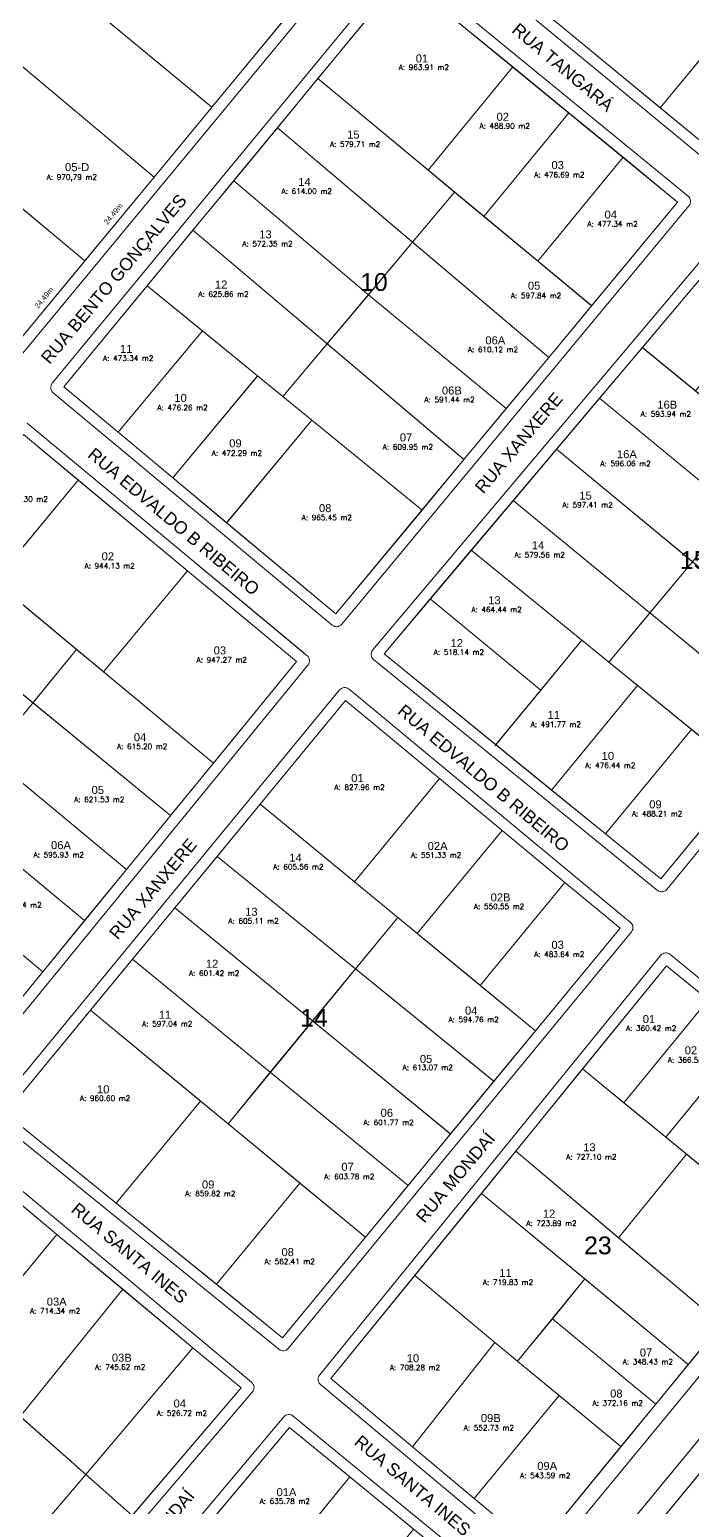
# Model space of a CAD drawing. Header units: metres. Extents: x 3808 to 8215, y 2374 to 6187.
# Drawn here: x 7431.4 to 7580.6, y 4816 to 5148.4 of the extents above; entities that cross this region are included whole.
import ezdxf
from ezdxf.enums import TextEntityAlignment as Align

# ---------------------------------------------------------------- set-up
doc = ezdxf.new("R2010")
doc.units = ezdxf.units.M
for name, color, linetype in [('ESPECARQ', 7, 'Continuous'), ('Lotes_Existentes', 7, 'Continuous'), ('nlote', 7, 'Continuous'), ('NOME RUA', 7, 'Continuous'), ('n°quadra', 7, 'Continuous'), ('UNIDADE', 7, 'Continuous')]:
    doc.layers.add(name, color=color, linetype=linetype)
doc.layers.add('Lotes_Boundary', color=7, linetype='Continuous', lineweight=30)
doc.layers.add('MEIO_FIO', color=252, linetype='Continuous', lineweight=0)
doc.layers.get('UNIDADE').off()
doc.styles.add('Arial', font='arial.ttf')
doc.styles.add('REGUA100', font='arial.ttf')
doc.styles.add('REGUA60', font='romans.shx', dxfattribs={"width": 1.4})
doc.dimstyles.new('Arqui_3D', dxfattribs={"dimtxt": 1.2, "dimasz": 2.5, "dimexe": 2, "dimexo": 3, "dimgap": 0.98, "dimtad": 1, "dimtoh": 1, "dimrnd": 0.005, "dimtxsty": 'Arial', "dimblk": 'NONE', "dimcen": 0, "dimdle": 4, "dimse1": 1, "dimse2": 1, "dimsd1": 1, "dimsd2": 1, "dimclrt": 256, "dimaunit": 1, "dimadec": 0, "dimazin": 0, "dimtfac": 1, "dimtmove": 2, "dimatfit": 2, "dimldrblk": 'NONE', "dimfxl": 1, "dimtolj": 1, "dimtzin": 0, "dimarcsym": 0})

# ---------------------------------------------------------------- blocks, each defined once
blk = doc.blocks.new('INDUNI1')
at = {"color": 0, "lineweight": 0, "style": 'REGUA100', "width": 1.4, "flags": 8}
for tag, p in [('NOME1', (0, 0)), ('NOME2', (0, -4.29))]:
    blk.add_attdef(tag, text='', height=2.5, dxfattribs=at).set_placement(p, align=Align.CENTER)
at = {"layer": 'ESPECARQ', "color": 3, "lineweight": 0, "style": 'REGUA60', "width": 1.4}
blk.add_attdef('AREA', text='', height=25, dxfattribs=at).set_placement((0, -7.81), align=Align.CENTER)
at = {"layer": 'ESPECARQ', "lineweight": 0, "style": 'REGUA60', "width": 1.4, "flags": 8}
for tag, p in [('REVPAR', (0, -12.81)), ('PISO', (0, -10.31)), ('PEDIR', (0, -15.31))]:
    blk.add_attdef(tag, text='', height=1.5, dxfattribs=at).set_placement(p, align=Align.CENTER)
blk = doc.blocks.new('*D9936')
at = {"layer": 'Defpoints', "color": 0, "ltscale": 100, "transparency": 16777216}
for p in [(7443.81, 5096.4), (7443.81, 5096.4), (7428.21, 5077.53)]:
    blk.add_point(p, dxfattribs=at)
at = {"layer": 'Lotes_Existentes', "lineweight": 5, "ltscale": 100, "transparency": 16777216, "insert": (7434.7, 5088.05), "char_height": 1.2, "attachment_point": 5, "rotation": 50.4251, "style": 'Arial'}
blk.add_mtext('\\A1;24,49m', dxfattribs=at)
blk = doc.blocks.new('_None')
blk = doc.blocks.new('*D9937')
at = {"layer": 'Defpoints', "color": 0, "ltscale": 100, "transparency": 16777216}
for p in [(7459.41, 5115.28), (7459.41, 5115.28), (7443.81, 5096.4)]:
    blk.add_point(p, dxfattribs=at)
at = {"layer": 'Lotes_Existentes', "lineweight": 5, "ltscale": 100, "transparency": 16777216, "insert": (7450.3, 5106.92), "char_height": 1.2, "attachment_point": 5, "rotation": 50.4251, "style": 'Arial'}
blk.add_mtext('\\A1;24,49m', dxfattribs=at)

msp = doc.modelspace()

# ---------------------------------------------------------------- linework, layer by layer
at = {"layer": 'Lotes_Boundary', "lineweight": 5, "flags": 128}
for points in [[(7457.733, 5175.535), (7426.827, 5201.152), (7410.916, 5181.829), (7472.371, 5130.956), (7488.286, 5150.211)], [(7574.398, 5168.978), (7567.955, 5174.263), (7548.808, 5151.029), (7573.324, 5130.825), (7592.518, 5154.115)], [(7540.124, 5140.022), (7515.231, 5160.404), (7496.262, 5137.406), (7521.112, 5116.802)], [(7605.456, 5143.503), (7592.518, 5154.115), (7573.324, 5130.825), (7586.26, 5120.164)], [(7552.708, 5129.719), (7540.124, 5140.022), (7521.112, 5116.802), (7533.632, 5106.421)], [(7496.262, 5137.406), (7487.145, 5126.354), (7517.574, 5100.617), (7527.043, 5111.884), (7521.112, 5116.802)], [(7564.937, 5119.705), (7552.708, 5129.719), (7533.632, 5106.421), (7545.8, 5096.332)], [(7487.145, 5126.354), (7477.324, 5114.446), (7507.643, 5088.802), (7517.574, 5100.617)], [(7577.223, 5109.646), (7564.937, 5119.705), (7545.8, 5096.332), (7557.866, 5086.328)], [(7477.324, 5114.446), (7468.136, 5103.308), (7498.353, 5077.75), (7507.643, 5088.802)], [(7545.8, 5096.332), (7533.632, 5106.421), (7527.043, 5111.884), (7517.574, 5100.617), (7548.215, 5074.701), (7557.866, 5086.328)], [(7468.136, 5103.308), (7457.824, 5090.806), (7470.28, 5080.656), (7482.69, 5070.544), (7488.391, 5065.898), (7498.353, 5077.75)], [(7517.574, 5100.617), (7507.643, 5088.802), (7538.674, 5063.208), (7548.215, 5074.701)], [(7600.388, 5090.396), (7588.824, 5100.086), (7569.288, 5076.933), (7581.241, 5067.14)], [(7470.28, 5080.656), (7457.824, 5090.806), (7439.053, 5068.048), (7451.298, 5057.855)], [(7507.643, 5088.802), (7498.353, 5077.75), (7529.134, 5051.715), (7538.674, 5063.208)], [(7482.69, 5070.544), (7470.28, 5080.656), (7451.298, 5057.855), (7463.6, 5047.613)], [(7498.353, 5077.75), (7488.391, 5065.898), (7519.718, 5040.371), (7529.134, 5051.715)], [(7593.556, 5057.051), (7581.241, 5067.14), (7569.288, 5076.933), (7559.64, 5065.498), (7590.241, 5040.318), (7599.883, 5051.867)], [(7494.927, 5060.572), (7488.391, 5065.898), (7482.69, 5070.544), (7463.6, 5047.613), (7475.731, 5037.513)], [(7559.64, 5065.498), (7549.991, 5054.063), (7580.568, 5028.733), (7590.241, 5040.318)], [(7494.927, 5060.572), (7475.731, 5037.513), (7500.339, 5017.026), (7519.718, 5040.371)], [(7442.315, 5047.119), (7430.017, 5057.328), (7416.667, 5041.164), (7429.025, 5031.029)], [(7549.991, 5054.063), (7540.253, 5042.521), (7570.979, 5017.248), (7580.568, 5028.733)], [(7442.315, 5047.119), (7466.903, 5026.706), (7448.018, 5003.956), (7423.469, 5024.336)], [(7540.253, 5042.521), (7530.791, 5031.307), (7555.697, 5011.067), (7561.727, 5006.166), (7570.979, 5017.248)], [(7441.973, 5008.974), (7411.188, 5034.531), (7401.166, 5022.396), (7432.141, 4996.995)], [(7530.791, 5031.307), (7521.549, 5020.354), (7546.458, 4999.845), (7555.697, 5011.067)], [(7491.475, 5006.307), (7466.903, 5026.706), (7448.018, 5003.956), (7472.748, 4983.426)], [(7580.568, 5028.733), (7570.979, 5017.248), (7601.817, 4991.883), (7611.226, 5003.336)], [(7546.458, 4999.845), (7521.549, 5020.354), (7511.158, 5008.039), (7536.346, 4987.563)], [(7570.979, 5017.248), (7561.727, 5006.166), (7592.804, 4980.911), (7601.817, 4991.883)], [(7568.232, 5000.88), (7561.727, 5006.166), (7555.697, 5011.067), (7536.346, 4987.563), (7548.879, 4977.374)], [(7448.018, 5003.956), (7441.973, 5008.974), (7432.141, 4996.995), (7463.085, 4971.619), (7472.748, 4983.426)], [(7568.232, 5000.88), (7548.879, 4977.374), (7561.02, 4967.503), (7580.375, 4991.012)], [(7523.626, 4979.99), (7502.455, 4997.522), (7483.284, 4974.237), (7504.483, 4956.765)], [(7580.375, 4991.012), (7561.02, 4967.503), (7573.473, 4957.379), (7592.804, 4980.911)], [(7422.377, 4985.099), (7412.916, 4973.573), (7443.76, 4948.008), (7453.164, 4959.497)], [(7537.745, 4968.299), (7523.626, 4979.99), (7504.483, 4956.765), (7514.226, 4948.734), (7518.629, 4945.106)], [(7412.916, 4973.573), (7403.455, 4962.046), (7409.662, 4956.919), (7422.051, 4946.684), (7434.357, 4936.518), (7443.76, 4948.008)], [(7504.483, 4956.765), (7483.284, 4974.237), (7473.593, 4962.467), (7504.723, 4937.185), (7514.226, 4948.734)], [(7551.863, 4956.607), (7537.745, 4968.299), (7518.629, 4945.106), (7532.774, 4933.447)], [(7473.593, 4962.467), (7464.061, 4950.889), (7495.077, 4925.463), (7504.723, 4937.185)], [(7564.282, 4946.323), (7551.863, 4956.607), (7532.774, 4933.447), (7545.217, 4923.191)], [(7464.061, 4950.889), (7454.53, 4939.313), (7485.549, 4913.885), (7495.077, 4925.463)], [(7434.357, 4936.518), (7422.051, 4946.684), (7403.021, 4923.602), (7415.42, 4913.38)], [(7514.226, 4948.734), (7504.723, 4937.185), (7535.889, 4911.874), (7545.217, 4923.191), (7532.774, 4933.447)], [(7454.53, 4939.313), (7445.121, 4927.886), (7469.873, 4907.424), (7476.039, 4902.327), (7485.549, 4913.885)], [(7504.723, 4937.185), (7495.077, 4925.463), (7526.117, 4900.018), (7535.889, 4911.874)], [(7584.097, 4930.188), (7574.72, 4937.843), (7555.846, 4914.635), (7565.111, 4907.037)], [(7593.577, 4922.449), (7584.097, 4930.188), (7565.111, 4907.037), (7574.574, 4899.277)], [(7469.873, 4907.424), (7445.121, 4927.886), (7425.991, 4904.651), (7450.897, 4884.469)], [(7495.077, 4925.463), (7485.549, 4913.885), (7516.58, 4888.446), (7526.117, 4900.018)], [(7603.006, 4914.752), (7593.577, 4922.449), (7574.574, 4899.277), (7583.985, 4891.559)], [(7485.549, 4913.885), (7476.039, 4902.327), (7506.956, 4876.769), (7516.58, 4888.446)], [(7579.238, 4895.451), (7574.574, 4899.277), (7565.111, 4907.037), (7555.846, 4914.635), (7540.78, 4896.111), (7563.918, 4876.684)], [(7492.231, 4888.942), (7476.039, 4902.327), (7469.873, 4907.424), (7450.897, 4884.469), (7473.436, 4866.206)], [(7540.78, 4896.111), (7533.068, 4886.627), (7579.61, 4848.171), (7587.055, 4857.258), (7563.918, 4876.684)], [(7593.315, 4883.908), (7583.985, 4891.559), (7579.238, 4895.451), (7563.918, 4876.684), (7587.055, 4857.258), (7602.631, 4876.268)], [(7492.231, 4888.942), (7473.436, 4866.206), (7488.313, 4854.151), (7506.956, 4876.769)], [(7437.516, 4877.431), (7427.359, 4885.895), (7403.976, 4857.637), (7414.157, 4849.2)], [(7533.068, 4886.627), (7518.05, 4868.161), (7536.091, 4853.123), (7541.226, 4848.886), (7549.037, 4858.454), (7556.339, 4867.399)], [(7452.34, 4865.078), (7437.516, 4877.431), (7414.157, 4849.2), (7423.875, 4841.264), (7429.266, 4836.489)], [(7536.091, 4853.123), (7518.05, 4868.161), (7499.193, 4844.975), (7517.544, 4829.658)], [(7556.339, 4867.399), (7549.037, 4858.454), (7572.292, 4839.239), (7579.61, 4848.171)], [(7468.103, 4851.943), (7452.34, 4865.078), (7429.266, 4836.489), (7444.059, 4823.385)], [(7549.037, 4858.454), (7541.226, 4848.886), (7564.477, 4829.701), (7572.292, 4839.239)], [(7478.978, 4842.88), (7468.103, 4851.943), (7444.059, 4823.385), (7454.469, 4814.164)], [(7550.567, 4841.178), (7541.226, 4848.886), (7536.091, 4853.123), (7517.544, 4829.658), (7531.471, 4818.036)], [(7564.477, 4829.701), (7550.567, 4841.178), (7531.471, 4818.036), (7545.397, 4806.413)], [(7503.481, 4822.871), (7489.867, 4834.007), (7466.966, 4806.739), (7476.218, 4799.031), (7480.864, 4795.221)], [(7454.469, 4814.164), (7444.059, 4823.385), (7420.923, 4796.343), (7431.543, 4787.303)], [(7517.801, 4811.158), (7503.481, 4822.871), (7480.864, 4795.221), (7485.509, 4791.411), (7495.333, 4783.354)]]:
    msp.add_lwpolyline(points, close=True, dxfattribs=at)
at = {"layer": 'Lotes_Boundary', "lineweight": 5, "ltscale": 100, "flags": 128}
for points in [[(7459.412, 5115.277), (7429.106, 5140.644), (7413.351, 5121.821), (7443.812, 5096.403)], [(7413.351, 5121.821), (7397.595, 5102.998), (7428.212, 5077.529), (7443.812, 5096.403)]]:
    msp.add_lwpolyline(points, close=True, dxfattribs=at)
at = {"layer": 'Lotes_Existentes', "linetype": 'Continuous', "lineweight": 5}
for p, q in [((7410.916, 5181.829), (7472.442, 5130.898)), ((7504.367, 5169.667), (7459.412, 5115.277)), ((7586.26, 5120.164), (7524.188, 5171.319)), ((7398.263, 5166.461), (7459.526, 5115.181)), ((7439.053, 5068.048), (7515.231, 5160.404)), ((7515.231, 5160.404), (7577.223, 5109.646)), ((7592.518, 5154.115), (7573.324, 5130.825)), ((7521.112, 5116.802), (7540.124, 5140.022)), ((7496.262, 5137.406), (7557.825, 5086.362)), ((7533.632, 5106.421), (7552.708, 5129.719)), ((7487.145, 5126.354), (7548.183, 5074.727)), ((7545.8, 5096.332), (7564.937, 5119.705)), ((7477.324, 5114.446), (7507.643, 5088.802)), ((7527.043, 5111.884), (7488.391, 5065.898)), ((7577.223, 5109.646), (7548.215, 5074.701)), ((7468.136, 5103.308), (7528.883, 5051.927)), ((7457.824, 5090.806), (7519.718, 5040.371)), ((7507.643, 5088.802), (7538.674, 5063.208)), ((7470.28, 5080.656), (7451.298, 5057.855)), ((7548.215, 5074.701), (7529.134, 5051.715)), ((7482.585, 5070.418), (7463.603, 5047.617)), ((7500.339, 5017.026), (7439.053, 5068.048)), ((7494.927, 5060.572), (7475.666, 5037.435)), ((7430.017, 5057.328), (7491.474, 5006.308)), ((7529.134, 5051.715), (7500.339, 5017.026)), ((7429.025, 5031.029), (7442.315, 5047.119)), ((7411.188, 5034.531), (7472.748, 4983.426)), ((7448.018, 5003.956), (7466.904, 5026.706)), ((7466.904, 5026.706), (7491.475, 5006.308)), ((7463.085, 4971.619), (7401.074, 5022.472)), ((7391.54, 5010.742), (7453.164, 4959.497)), ((7441.973, 5008.974), (7403.455, 4962.046)), ((7491.475, 5006.308), (7453.164, 4959.497)), ((7425.991, 4904.651), (7502.455, 4997.522)), ((7502.455, 4997.522), (7523.626, 4979.99)), ((7372.441, 4987.666), (7434.357, 4936.518)), ((7551.863, 4956.607), (7564.282, 4946.323)), ((7564.282, 4946.323), (7488.313, 4854.151)), ((7499.193, 4844.975), (7574.72, 4937.843)), ((7434.357, 4936.518), (7415.42, 4913.38)), ((7488.313, 4854.151), (7425.991, 4904.651)), ((7621.675, 4899.511), (7545.397, 4806.413)), ((7418.055, 4893.648), (7437.516, 4877.431)), ((7468.103, 4851.943), (7478.978, 4842.88)), ((7517.544, 4829.658), (7499.193, 4844.975)), ((7478.978, 4842.88), (7431.543, 4787.303)), ((7489.867, 4834.007), (7442.819, 4777.986)), ((7536.598, 4795.783), (7489.867, 4834.007))]:
    msp.add_line(p, q, dxfattribs=at)
at = {"layer": 'Lotes_Existentes', "lineweight": 5, "ltscale": 100}
for p, q in [((7413.351, 5121.821), (7443.812, 5096.403)), ((7459.412, 5115.277), (7428.212, 5077.529))]:
    msp.add_line(p, q, dxfattribs=at)
at = {"layer": 'Lotes_Existentes', "lineweight": 5}
for p, q in [((7588.824, 5100.086), (7511.158, 5008.039)), ((7569.273, 5076.945), (7630.493, 5026.79)), ((7590.241, 5040.318), (7559.64, 5065.498)), ((7549.991, 5054.063), (7611.226, 5003.336)), ((7561.727, 5006.166), (7599.883, 5051.867)), ((7573.473, 4957.379), (7649.163, 5049.518)), ((7540.253, 5042.521), (7601.817, 4991.883)), ((7530.791, 5031.307), (7592.804, 4980.911)), ((7521.549, 5020.354), (7546.458, 4999.845)), ((7555.697, 5011.067), (7536.121, 4987.289)), ((7511.158, 5008.039), (7573.473, 4957.379)), ((7568.232, 5000.88), (7548.879, 4977.374)), ((7443.76, 4948.008), (7381.991, 4999.204)), ((7580.375, 4991.012), (7561.02, 4967.503)), ((7523.626, 4979.99), (7504.483, 4956.765)), ((7551.863, 4956.607), (7523.626, 4979.99)), ((7483.235, 4974.277), (7545.217, 4923.191)), ((7537.745, 4968.299), (7518.629, 4945.106)), ((7473.597, 4962.464), (7536.041, 4911.75)), ((7434.357, 4936.518), (7453.164, 4959.497)), ((7551.863, 4956.607), (7532.774, 4933.447)), ((7464.013, 4950.928), (7525.99, 4900.122)), ((7476.039, 4902.327), (7514.226, 4948.734)), ((7454.53, 4939.313), (7516.58, 4888.446)), ((7621.675, 4899.511), (7574.72, 4937.843)), ((7584.097, 4930.188), (7565.111, 4907.037)), ((7445.121, 4927.886), (7506.956, 4876.769)), ((7593.577, 4922.449), (7574.574, 4899.277)), ((7555.846, 4914.635), (7602.631, 4876.268)), ((7450.897, 4884.469), (7469.873, 4907.424)), ((7540.78, 4896.111), (7587.055, 4857.258)), ((7579.238, 4895.451), (7563.918, 4876.684)), ((7473.436, 4866.206), (7492.231, 4888.942)), ((7533.068, 4886.627), (7579.61, 4848.171)), ((7414.157, 4849.2), (7437.516, 4877.431)), ((7468.103, 4851.943), (7437.516, 4877.431)), ((7518.05, 4868.161), (7536.091, 4853.123)), ((7556.339, 4867.399), (7541.226, 4848.886)), ((7452.34, 4865.078), (7429.266, 4836.489)), ((7549.037, 4858.454), (7572.292, 4839.239)), ((7444.059, 4823.385), (7468.103, 4851.943)), ((7536.091, 4853.123), (7517.544, 4829.658)), ((7536.091, 4853.123), (7564.477, 4829.701)), ((7423.875, 4841.264), (7454.469, 4814.164)), ((7531.471, 4818.036), (7550.567, 4841.178)), ((7517.544, 4829.658), (7545.397, 4806.413)), ((7420.923, 4796.343), (7444.059, 4823.385)), ((7480.864, 4795.221), (7503.481, 4822.871))]:
    msp.add_line(p, q, dxfattribs=at)
at = {"layer": 'MEIO_FIO', "lineweight": 5}
for p, q in [((7585.442, 5117.598), (7521.824, 5170.027)), ((7506.931, 5168.845), (7429.5, 5075.163)), ((7436.491, 5068.871), (7513.936, 5162.763)), ((7516.044, 5162.969), (7579.586, 5110.942)), ((7579.789, 5108.824), (7501.623, 5014.659)), ((7587.556, 5102.46), (7508.591, 5008.873)), ((7499.509, 5014.464), (7436.689, 5066.764)), ((7430.843, 5059.892), (7493.071, 5008.231)), ((7574.773, 4955.024), (7651.724, 5048.696)), ((7468.5, 5028.629), (7493.836, 5007.597)), ((7508.791, 5006.742), (7572.668, 4954.812)), ((7494.038, 5005.493), (7416.788, 4911.105)), ((7423.421, 4905.462), (7501.163, 4999.885)), ((7503.277, 5000.087), (7566.645, 4947.612)), ((7566.846, 4945.502), (7489.612, 4851.795)), ((7496.63, 4845.786), (7573.412, 4940.198)), ((7625.029, 4900), (7575.525, 4940.413)), ((7487.51, 4851.584), (7423.634, 4903.343)), ((7625.238, 4897.884), (7547.395, 4803.454)), ((7418.888, 4896.208), (7481.356, 4844.153)), ((7629.929, 4889.426), (7556.559, 4800.421)), ((7633.787, 4886.246), (7560.417, 4797.241)), ((7545.277, 4803.257), (7496.833, 4843.688)), ((7481.537, 4842.027), (7433.444, 4785.68)), ((7488.587, 4836.37), (7440.905, 4779.594)), ((7539.695, 4796.48), (7490.686, 4836.567))]:
    msp.add_line(p, q, dxfattribs=at)
at = {"layer": 'MEIO_FIO', "lineweight": 5, "flags": 128}
msp.add_lwpolyline([(7633.787, 4886.246, 0.9999905), (7629.929, 4889.426), (7556.559, 4800.421, 1.0000095), (7560.417, 4797.241)], format="xyb", close=True, dxfattribs=at)
at = {"layer": 'MEIO_FIO', "lineweight": 5}
for centre, start, end in [((7578.635, 5109.782), 320.30377, 50.68992), ((7437.648, 5067.917), 140.48303, 230.22154), ((7500.469, 5015.617), 230.22154, 320.30377), ((7492.877, 5006.443), 320.70212, 50.30167), ((7509.737, 5007.906), 139.84355, 230.89007), ((7502.321, 4998.932), 50.37137, 140.53428), ((7573.614, 4955.976), 230.89007, 320.59754), ((7565.688, 4946.456), 320.50442, 50.37137), ((7574.576, 4939.251), 50.77324, 140.87962), ((7488.454, 4852.749), 230.98198, 320.50442), ((7480.396, 4843.001), 319.51919, 50.19536), ((7497.794, 4844.84), 140.87962, 230.15175), ((7489.736, 4835.406), 50.71854, 139.97555)]:
    msp.add_arc(centre, 1.5, start, end, dxfattribs=at)

# ---------------------------------------------------------------- block references
at = {"layer": 'UNIDADE', "lineweight": 5}
ref = msp.add_blockref('INDUNI1', (7520.109, 5145.605), dxfattribs=dict(at, xscale=0.8, yscale=0.8, zscale=0.5))
ref.add_attrib('AREA', 'A: 963.91 m2', dxfattribs={"layer": 'ESPECARQ', "lineweight": 0, "height": 1.2, "style": 'REGUA60'}).set_placement((7520.109, 5139.355), align=Align.CENTER)
ref = msp.add_blockref('INDUNI1', (7538.311, 5132.414), dxfattribs=dict(at, xscale=0.8, yscale=0.8, zscale=0.5))
ref.add_attrib('AREA', 'A: 488.90 m2', dxfattribs={"layer": 'ESPECARQ', "lineweight": 0, "height": 1.2, "style": 'REGUA60'}).set_placement((7538.311, 5126.163), align=Align.CENTER)
ref = msp.add_blockref('INDUNI1', (7504.638, 5128.301), dxfattribs=dict(at, xscale=0.8, yscale=0.8, zscale=0.5))
ref.add_attrib('AREA', 'A: 579.71 m2', dxfattribs={"layer": 'ESPECARQ', "lineweight": 0, "height": 1.2, "style": 'REGUA60'}).set_placement((7504.638, 5122.05), align=Align.CENTER)
ref = msp.add_blockref('INDUNI1', (7550.614, 5121.443), dxfattribs=dict(at, xscale=0.8, yscale=0.8, zscale=0.5))
ref.add_attrib('AREA', 'A: 476.69 m2', dxfattribs={"layer": 'ESPECARQ', "lineweight": 0, "height": 1.2, "style": 'REGUA60'}).set_placement((7550.614, 5115.192), align=Align.CENTER)
ref = msp.add_blockref('INDUNI1', (7440.881, 5120.92), dxfattribs=dict(at, xscale=0.8, yscale=0.8, zscale=0.5))
ref.add_attrib('AREA', 'A: 970,79 m2', dxfattribs={"layer": 'ESPECARQ', "lineweight": 0, "height": 1.2, "style": 'REGUA60'}).set_placement((7440.881, 5114.669), align=Align.CENTER)
ref = msp.add_blockref('INDUNI1', (7493.76, 5117.726), dxfattribs=dict(at, xscale=0.8, yscale=0.8, zscale=0.5))
ref.add_attrib('AREA', 'A: 614.00 m2', dxfattribs={"layer": 'ESPECARQ', "lineweight": 0, "height": 1.2, "style": 'REGUA60'}).set_placement((7493.76, 5111.475), align=Align.CENTER)
ref = msp.add_blockref('INDUNI1', (7562.566, 5110.358), dxfattribs=dict(at, xscale=0.8, yscale=0.8, zscale=0.5))
ref.add_attrib('AREA', 'A: 477.34 m2', dxfattribs={"layer": 'ESPECARQ', "lineweight": 0, "height": 1.2, "style": 'REGUA60'}).set_placement((7562.566, 5104.107), align=Align.CENTER)
ref = msp.add_blockref('INDUNI1', (7484.923, 5105.917), dxfattribs=dict(at, xscale=0.8, yscale=0.8, zscale=0.5))
ref.add_attrib('AREA', 'A: 572.35 m2', dxfattribs={"layer": 'ESPECARQ', "lineweight": 0, "height": 1.2, "style": 'REGUA60'}).set_placement((7484.923, 5099.667), align=Align.CENTER)
ref = msp.add_blockref('INDUNI1', (7475.019, 5094.59), dxfattribs=dict(at, xscale=0.8, yscale=0.8, zscale=0.5))
ref.add_attrib('AREA', 'A: 625.86 m2', dxfattribs={"layer": 'ESPECARQ', "lineweight": 0, "height": 1.2, "style": 'REGUA60'}).set_placement((7475.019, 5088.339), align=Align.CENTER)
ref = msp.add_blockref('INDUNI1', (7545.373, 5094.25), dxfattribs=dict(at, xscale=0.8, yscale=0.8, zscale=0.5))
ref.add_attrib('AREA', 'A: 597.84 m2', dxfattribs={"layer": 'ESPECARQ', "lineweight": 0, "height": 1.2, "style": 'REGUA60'}).set_placement((7545.373, 5087.999), align=Align.CENTER)
ref = msp.add_blockref('INDUNI1', (7535.675, 5082.135), dxfattribs=dict(at, xscale=0.8, yscale=0.8, zscale=0.5))
ref.add_attrib('AREA', 'A: 610.12 m2', dxfattribs={"layer": 'ESPECARQ', "lineweight": 0, "height": 1.2, "style": 'REGUA60'}).set_placement((7535.675, 5075.885), align=Align.CENTER)
ref = msp.add_blockref('INDUNI1', (7453.582, 5080.173), dxfattribs=dict(at, xscale=0.8, yscale=0.8, zscale=0.5))
ref.add_attrib('AREA', 'A: 473.34 m2', dxfattribs={"layer": 'ESPECARQ', "lineweight": 0, "height": 1.2, "style": 'REGUA60'}).set_placement((7453.582, 5073.922), align=Align.CENTER)
ref = msp.add_blockref('INDUNI1', (7465.802, 5069.053), dxfattribs=dict(at, xscale=0.8, yscale=0.8, zscale=0.5))
ref.add_attrib('AREA', 'A: 476.26 m2', dxfattribs={"layer": 'ESPECARQ', "lineweight": 0, "height": 1.2, "style": 'REGUA60'}).set_placement((7465.802, 5062.802), align=Align.CENTER)
ref = msp.add_blockref('INDUNI1', (7525.898, 5070.844), dxfattribs=dict(at, xscale=0.8, yscale=0.8, zscale=0.5))
ref.add_attrib('AREA', 'A: 591.44 m2', dxfattribs={"layer": 'ESPECARQ', "lineweight": 0, "height": 1.2, "style": 'REGUA60'}).set_placement((7525.898, 5064.593), align=Align.CENTER)
ref = msp.add_blockref('INDUNI1', (7574.59, 5067.623), dxfattribs=dict(at, xscale=0.8, yscale=0.8, zscale=0.5))
ref.add_attrib('AREA', 'A: 593.94 m2', dxfattribs={"layer": 'ESPECARQ', "lineweight": 0, "height": 1.2, "style": 'REGUA60'}).set_placement((7574.59, 5061.372), align=Align.CENTER)
ref = msp.add_blockref('INDUNI1', (7478.038, 5058.828), dxfattribs=dict(at, xscale=0.8, yscale=0.8, zscale=0.5))
ref.add_attrib('AREA', 'A: 472.29 m2', dxfattribs={"layer": 'ESPECARQ', "lineweight": 0, "height": 1.2, "style": 'REGUA60'}).set_placement((7478.038, 5052.577), align=Align.CENTER)
ref = msp.add_blockref('INDUNI1', (7516.516, 5060.21), dxfattribs=dict(at, xscale=0.8, yscale=0.8, zscale=0.5))
ref.add_attrib('AREA', 'A: 609.95 m2', dxfattribs={"layer": 'ESPECARQ', "lineweight": 0, "height": 1.2, "style": 'REGUA60'}).set_placement((7516.516, 5053.959), align=Align.CENTER)
ref = msp.add_blockref('INDUNI1', (7565.508, 5056.468), dxfattribs=dict(at, xscale=0.8, yscale=0.8, zscale=0.5))
ref.add_attrib('AREA', 'A: 596.06 m2', dxfattribs={"layer": 'ESPECARQ', "lineweight": 0, "height": 1.2, "style": 'REGUA60'}).set_placement((7565.508, 5050.217), align=Align.CENTER)
ref = msp.add_blockref('INDUNI1', (7429.832, 5048.48), dxfattribs=dict(at, xscale=0.8, yscale=0.8, zscale=0.05))
ref.add_attrib('AREA', 'A: 334.30 m2', dxfattribs={"layer": 'ESPECARQ', "lineweight": 0, "height": 1.2, "style": 'REGUA60'}).set_placement((7429.832, 5042.229), align=Align.CENTER)
ref = msp.add_blockref('INDUNI1', (7556.979, 5047.189), dxfattribs=dict(at, xscale=0.8, yscale=0.8, zscale=0.5))
ref.add_attrib('AREA', 'A: 597.41 m2', dxfattribs={"layer": 'ESPECARQ', "lineweight": 0, "height": 1.2, "style": 'REGUA60'}).set_placement((7556.979, 5040.938), align=Align.CENTER)
ref = msp.add_blockref('INDUNI1', (7498.268, 5044.33), dxfattribs=dict(at, xscale=0.8, yscale=0.8, zscale=0.5))
ref.add_attrib('AREA', 'A: 965.45 m2', dxfattribs={"layer": 'ESPECARQ', "lineweight": 0, "height": 1.2, "style": 'REGUA60'}).set_placement((7498.268, 5038.08), align=Align.CENTER)
ref = msp.add_blockref('INDUNI1', (7546.195, 5035.952), dxfattribs=dict(at, xscale=0.8, yscale=0.8, zscale=0.5))
ref.add_attrib('AREA', 'A: 579.56 m2', dxfattribs={"layer": 'ESPECARQ', "lineweight": 0, "height": 1.2, "style": 'REGUA60'}).set_placement((7546.195, 5029.701), align=Align.CENTER)
ref = msp.add_blockref('INDUNI1', (7449.405, 5033.474), dxfattribs=dict(at, xscale=0.8, yscale=0.8, zscale=0.05))
ref.add_attrib('AREA', 'A: 944.13 m2', dxfattribs={"layer": 'ESPECARQ', "lineweight": 0, "height": 1.2, "style": 'REGUA60'}).set_placement((7449.405, 5027.224), align=Align.CENTER)
ref = msp.add_blockref('INDUNI1', (7536.484, 5023.629), dxfattribs=dict(at, xscale=0.8, yscale=0.8, zscale=0.5))
ref.add_attrib('AREA', 'A: 464.44 m2', dxfattribs={"layer": 'ESPECARQ', "lineweight": 0, "height": 1.2, "style": 'REGUA60'}).set_placement((7536.484, 5017.378), align=Align.CENTER)
ref = msp.add_blockref('INDUNI1', (7474.624, 5012.312), dxfattribs=dict(at, xscale=0.8, yscale=0.8, zscale=0.05))
ref.add_attrib('AREA', 'A: 947.27 m2', dxfattribs={"layer": 'ESPECARQ', "lineweight": 0, "height": 1.2, "style": 'REGUA60'}).set_placement((7474.624, 5006.061), align=Align.CENTER)
ref = msp.add_blockref('INDUNI1', (7528.002, 5014.034), dxfattribs=dict(at, xscale=0.8, yscale=0.8, zscale=0.5))
ref.add_attrib('AREA', 'A: 518.14 m2', dxfattribs={"layer": 'ESPECARQ', "lineweight": 0, "height": 1.2, "style": 'REGUA60'}).set_placement((7528.002, 5007.783), align=Align.CENTER)
ref = msp.add_blockref('INDUNI1', (7549.805, 4997.811), dxfattribs=dict(at, xscale=0.8, yscale=0.8, zscale=0.5))
ref.add_attrib('AREA', 'A: 491.77 m2', dxfattribs={"layer": 'ESPECARQ', "lineweight": 0, "height": 1.2, "style": 'REGUA60'}).set_placement((7549.805, 4991.56), align=Align.CENTER)
ref = msp.add_blockref('INDUNI1', (7456.714, 4992.846), dxfattribs=dict(at, xscale=0.8, yscale=0.8, zscale=0.05))
ref.add_attrib('AREA', 'A: 615.20 m2', dxfattribs={"layer": 'ESPECARQ', "lineweight": 0, "height": 1.2, "style": 'REGUA60'}).set_placement((7456.714, 4986.596), align=Align.CENTER)
ref = msp.add_blockref('INDUNI1', (7562.07, 4988.585), dxfattribs=dict(at, xscale=0.8, yscale=0.8, zscale=0.5))
ref.add_attrib('AREA', 'A: 476.44 m2', dxfattribs={"layer": 'ESPECARQ', "lineweight": 0, "height": 1.2, "style": 'REGUA60'}).set_placement((7562.07, 4982.335), align=Align.CENTER)
ref = msp.add_blockref('INDUNI1', (7505.634, 4983.653), dxfattribs=dict(at, xscale=0.8, yscale=0.8, zscale=0.5))
ref.add_attrib('AREA', 'A: 827.96 m2', dxfattribs={"layer": 'ESPECARQ', "lineweight": 0, "height": 1.2, "style": 'REGUA60'}).set_placement((7505.634, 4977.402), align=Align.CENTER)
ref = msp.add_blockref('INDUNI1', (7447.062, 4980.921), dxfattribs=dict(at, xscale=0.8, yscale=0.8, zscale=0.5))
ref.add_attrib('AREA', 'A: 621.53 m2', dxfattribs={"layer": 'ESPECARQ', "lineweight": 0, "height": 1.2, "style": 'REGUA60'}).set_placement((7447.062, 4974.67), align=Align.CENTER)
ref = msp.add_blockref('INDUNI1', (7572.61, 4977.706), dxfattribs=dict(at, xscale=0.8, yscale=0.8, zscale=0.5))
ref.add_attrib('AREA', 'A: 488.21 m2', dxfattribs={"layer": 'ESPECARQ', "lineweight": 0, "height": 1.2, "style": 'REGUA60'}).set_placement((7572.61, 4971.455), align=Align.CENTER)
ref = msp.add_blockref('INDUNI1', (7437.94, 4968.473), dxfattribs=dict(at, xscale=0.8, yscale=0.8, zscale=0.5))
ref.add_attrib('AREA', 'A: 595.93 m2', dxfattribs={"layer": 'ESPECARQ', "lineweight": 0, "height": 1.2, "style": 'REGUA60'}).set_placement((7437.94, 4962.222), align=Align.CENTER)
ref = msp.add_blockref('INDUNI1', (7522.87, 4968.412), dxfattribs=dict(at, xscale=0.8, yscale=0.8, zscale=0.5))
ref.add_attrib('AREA', 'A: 551.33 m2', dxfattribs={"layer": 'ESPECARQ', "lineweight": 0, "height": 1.2, "style": 'REGUA60'}).set_placement((7522.87, 4962.161), align=Align.CENTER)
ref = msp.add_blockref('INDUNI1', (7491.873, 4965.771), dxfattribs=dict(at, xscale=0.8, yscale=0.8, zscale=0.5))
ref.add_attrib('AREA', 'A: 605.56 m2', dxfattribs={"layer": 'ESPECARQ', "lineweight": 0, "height": 1.2, "style": 'REGUA60'}).set_placement((7491.873, 4959.52), align=Align.CENTER)
ref = msp.add_blockref('INDUNI1', (7428.45, 4957.174), dxfattribs=dict(at, xscale=0.8, yscale=0.8, zscale=0.5))
ref.add_attrib('AREA', 'A: 596.24 m2', dxfattribs={"layer": 'ESPECARQ', "lineweight": 0, "height": 1.2, "style": 'REGUA60'}).set_placement((7428.45, 4950.923), align=Align.CENTER)
ref = msp.add_blockref('INDUNI1', (7537.039, 4956.845), dxfattribs=dict(at, xscale=0.8, yscale=0.8, zscale=0.5))
ref.add_attrib('AREA', 'A: 550.55 m2', dxfattribs={"layer": 'ESPECARQ', "lineweight": 0, "height": 1.2, "style": 'REGUA60'}).set_placement((7537.039, 4950.594), align=Align.CENTER)
ref = msp.add_blockref('INDUNI1', (7481.789, 4953.576), dxfattribs=dict(at, xscale=0.8, yscale=0.8, zscale=0.5))
ref.add_attrib('AREA', 'A: 605.11 m2', dxfattribs={"layer": 'ESPECARQ', "lineweight": 0, "height": 1.2, "style": 'REGUA60'}).set_placement((7481.789, 4947.325), align=Align.CENTER)
ref = msp.add_blockref('INDUNI1', (7550.593, 4946.078), dxfattribs=dict(at, xscale=0.8, yscale=0.8, zscale=0.5))
ref.add_attrib('AREA', 'A: 483.64 m2', dxfattribs={"layer": 'ESPECARQ', "lineweight": 0, "height": 1.2, "style": 'REGUA60'}).set_placement((7550.593, 4939.827), align=Align.CENTER)
ref = msp.add_blockref('INDUNI1', (7472.923, 4941.828), dxfattribs=dict(at, xscale=0.8, yscale=0.8, zscale=0.5))
ref.add_attrib('AREA', 'A: 601.42 m2', dxfattribs={"layer": 'ESPECARQ', "lineweight": 0, "height": 1.2, "style": 'REGUA60'}).set_placement((7472.923, 4935.577), align=Align.CENTER)
ref = msp.add_blockref('INDUNI1', (7462.365, 4930.449), dxfattribs=dict(at, xscale=0.8, yscale=0.8, zscale=0.5))
ref.add_attrib('AREA', 'A: 597.04 m2', dxfattribs={"layer": 'ESPECARQ', "lineweight": 0, "height": 1.2, "style": 'REGUA60'}).set_placement((7462.365, 4924.198), align=Align.CENTER)
ref = msp.add_blockref('INDUNI1', (7531.312, 4931.404), dxfattribs=dict(at, xscale=0.8, yscale=0.8, zscale=0.5))
ref.add_attrib('AREA', 'A: 594.76 m2', dxfattribs={"layer": 'ESPECARQ', "lineweight": 0, "height": 1.2, "style": 'REGUA60'}).set_placement((7531.312, 4925.154), align=Align.CENTER)
ref = msp.add_blockref('INDUNI1', (7571.27, 4929.45), dxfattribs=dict(at, xscale=0.8, yscale=0.8, zscale=0.05))
ref.add_attrib('AREA', 'A: 360.42 m2', dxfattribs={"layer": 'ESPECARQ', "lineweight": 0, "height": 1.2, "style": 'REGUA60'}).set_placement((7571.27, 4923.199), align=Align.CENTER)
ref = msp.add_blockref('INDUNI1', (7580.674, 4922.311), dxfattribs=dict(at, xscale=0.8, yscale=0.8, zscale=0.05))
ref.add_attrib('AREA', 'A: 366.58 m2', dxfattribs={"layer": 'ESPECARQ', "lineweight": 0, "height": 1.2, "style": 'REGUA60'}).set_placement((7580.674, 4916.06), align=Align.CENTER)
ref = msp.add_blockref('INDUNI1', (7520.98, 4920.638), dxfattribs=dict(at, xscale=0.8, yscale=0.8, zscale=0.5))
ref.add_attrib('AREA', 'A: 613.07 m2', dxfattribs={"layer": 'ESPECARQ', "lineweight": 0, "height": 1.2, "style": 'REGUA60'}).set_placement((7520.98, 4914.387), align=Align.CENTER)
ref = msp.add_blockref('INDUNI1', (7448.362, 4913.697), dxfattribs=dict(at, xscale=0.8, yscale=0.8, zscale=0.5))
ref.add_attrib('AREA', 'A: 960.60 m2', dxfattribs={"layer": 'ESPECARQ', "lineweight": 0, "height": 1.2, "style": 'REGUA60'}).set_placement((7448.362, 4907.446), align=Align.CENTER)
ref = msp.add_blockref('INDUNI1', (7512.185, 4908.249), dxfattribs=dict(at, xscale=0.8, yscale=0.8, zscale=0.5))
ref.add_attrib('AREA', 'A: 601.77 m2', dxfattribs={"layer": 'ESPECARQ', "lineweight": 0, "height": 1.2, "style": 'REGUA60'}).set_placement((7512.185, 4901.999), align=Align.CENTER)
ref = msp.add_blockref('INDUNI1', (7557.818, 4900.5), dxfattribs=dict(at, xscale=0.8, yscale=0.8, zscale=0.05))
ref.add_attrib('AREA', 'A: 727.10 m2', dxfattribs={"layer": 'ESPECARQ', "lineweight": 0, "height": 1.2, "style": 'REGUA60'}).set_placement((7557.818, 4894.249), align=Align.CENTER)
ref = msp.add_blockref('INDUNI1', (7503.334, 4896.082), dxfattribs=dict(at, xscale=0.8, yscale=0.8, zscale=0.5))
ref.add_attrib('AREA', 'A: 603.78 m2', dxfattribs={"layer": 'ESPECARQ', "lineweight": 0, "height": 1.2, "style": 'REGUA60'}).set_placement((7503.334, 4889.831), align=Align.CENTER)
ref = msp.add_blockref('INDUNI1', (7472.057, 4892.258), dxfattribs=dict(at, xscale=0.8, yscale=0.8, zscale=0.5))
ref.add_attrib('AREA', 'A: 859.82 m2', dxfattribs={"layer": 'ESPECARQ', "lineweight": 0, "height": 1.2, "style": 'REGUA60'}).set_placement((7472.057, 4886.007), align=Align.CENTER)
ref = msp.add_blockref('INDUNI1', (7548.83, 4885.576), dxfattribs=dict(at, xscale=0.8, yscale=0.8, zscale=0.05))
ref.add_attrib('AREA', 'A: 723.89 m2', dxfattribs={"layer": 'ESPECARQ', "lineweight": 0, "height": 1.2, "style": 'REGUA60'}).set_placement((7548.83, 4879.325), align=Align.CENTER)
ref = msp.add_blockref('INDUNI1', (7489.924, 4876.974), dxfattribs=dict(at, xscale=0.8, yscale=0.8, zscale=0.5))
ref.add_attrib('AREA', 'A: 562.41 m2', dxfattribs={"layer": 'ESPECARQ', "lineweight": 0, "height": 1.2, "style": 'REGUA60'}).set_placement((7489.924, 4870.723), align=Align.CENTER)
ref = msp.add_blockref('INDUNI1', (7539.057, 4872.312), dxfattribs=dict(at, xscale=0.8, yscale=0.8, zscale=0.05))
ref.add_attrib('AREA', 'A: 719.83 m2', dxfattribs={"layer": 'ESPECARQ', "lineweight": 0, "height": 1.2, "style": 'REGUA60'}).set_placement((7539.057, 4866.061), align=Align.CENTER)
ref = msp.add_blockref('INDUNI1', (7437.124, 4865.859), dxfattribs=dict(at, xscale=0.8, yscale=0.8, zscale=0.5))
ref.add_attrib('AREA', 'A: 714.34 m2', dxfattribs={"layer": 'ESPECARQ', "lineweight": 0, "height": 1.2, "style": 'REGUA60'}).set_placement((7437.124, 4859.608), align=Align.CENTER)
ref = msp.add_blockref('INDUNI1', (7451.778, 4853.236), dxfattribs=dict(at, xscale=0.8, yscale=0.8, zscale=0.5))
ref.add_attrib('AREA', 'A: 745.62 m2', dxfattribs={"layer": 'ESPECARQ', "lineweight": 0, "height": 1.2, "style": 'REGUA60'}).set_placement((7451.778, 4846.986), align=Align.CENTER)
ref = msp.add_blockref('INDUNI1', (7518.113, 4853.132), dxfattribs=dict(at, xscale=0.8, yscale=0.8, zscale=0.05))
ref.add_attrib('AREA', 'A: 708.28 m2', dxfattribs={"layer": 'ESPECARQ', "lineweight": 0, "height": 1.2, "style": 'REGUA60'}).set_placement((7518.113, 4846.881), align=Align.CENTER)
ref = msp.add_blockref('INDUNI1', (7570.517, 4854.441), dxfattribs=dict(at, xscale=0.8, yscale=0.8, zscale=0.05))
ref.add_attrib('AREA', 'A: 348.43 m2', dxfattribs={"layer": 'ESPECARQ', "lineweight": 0, "height": 1.2, "style": 'REGUA60'}).set_placement((7570.517, 4848.19), align=Align.CENTER)
ref = msp.add_blockref('INDUNI1', (7465.666, 4842.882), dxfattribs=dict(at, xscale=0.8, yscale=0.8, zscale=0.5))
ref.add_attrib('AREA', 'A: 526.72 m2', dxfattribs={"layer": 'ESPECARQ', "lineweight": 0, "height": 1.2, "style": 'REGUA60'}).set_placement((7465.666, 4836.631), align=Align.CENTER)
ref = msp.add_blockref('INDUNI1', (7563.747, 4845.138), dxfattribs=dict(at, xscale=0.8, yscale=0.8, zscale=0.05))
ref.add_attrib('AREA', 'A: 372.16 m2', dxfattribs={"layer": 'ESPECARQ', "lineweight": 0, "height": 1.2, "style": 'REGUA60'}).set_placement((7563.747, 4838.887), align=Align.CENTER)
ref = msp.add_blockref('INDUNI1', (7534.744, 4839.602), dxfattribs=dict(at, xscale=0.8, yscale=0.8, zscale=0.05))
ref.add_attrib('AREA', 'A: 552.73 m2', dxfattribs={"layer": 'ESPECARQ', "lineweight": 0, "height": 1.2, "style": 'REGUA60'}).set_placement((7534.744, 4833.351), align=Align.CENTER)
ref = msp.add_blockref('INDUNI1', (7547.435, 4828.833), dxfattribs=dict(at, xscale=0.8, yscale=0.8, zscale=0.05))
ref.add_attrib('AREA', 'A: 543.59 m2', dxfattribs={"layer": 'ESPECARQ', "lineweight": 0, "height": 1.2, "style": 'REGUA60'}).set_placement((7547.435, 4822.582), align=Align.CENTER)
ref = msp.add_blockref('INDUNI1', (7488.81, 4823.058), dxfattribs=dict(at, xscale=0.8, yscale=0.8, zscale=0.5))
ref.add_attrib('AREA', 'A: 635.78 m2', dxfattribs={"layer": 'ESPECARQ', "lineweight": 0, "height": 1.2, "style": 'REGUA60'}).set_placement((7488.81, 4816.807), align=Align.CENTER)

# ---------------------------------------------------------------- texts
at = {"layer": 'nlote', "lineweight": 5, "style": 'Arial'}
for s, p in [('01', (7518.294, 5141.054)), ('02', (7536.481, 5127.928)), ('15', (7502.862, 5123.92)), ('05-D', (7439.359, 5116.59)), ('03', (7548.827, 5117.055)), ('14', (7491.836, 5113.287)), ('04', (7560.774, 5105.918)), ('13', (7483.064, 5101.464)), ('12', (7473.107, 5090.194)), ('05', (7543.53, 5089.935)), ('11', (7451.728, 5075.724)), ('06A', (7533.965, 5077.634)), ('10', (7463.963, 5064.689)), ('06B', (7524.188, 5066.342)), ('16B', (7572.658, 5063.171)), ('07', (7514.703, 5055.806)), ('09', (7476.309, 5054.479)), ('16A', (7563.576, 5052.016)), ('15', (7555.105, 5042.714)), ('08', (7496.516, 5039.895)), ('14', (7544.397, 5031.543)), ('02', (7447.598, 5029.043)), ('13', (7534.607, 5019.166)), ('12', (7526.137, 5009.531)), ('03', (7472.807, 5007.89)), ('11', (7547.965, 4993.389)), ('04', (7454.844, 4988.366)), ('10', (7560.138, 4984.166)), ('01', (7503.757, 4979.172)), ('05', (7445.339, 4976.497)), ('09', (7570.843, 4973.265)), ('06A', (7436.211, 4964.076)), ('02A', (7520.984, 4963.902)), ('14', (7489.845, 4961.279)), ('02B', (7535.154, 4952.335)), ('13', (7479.899, 4949.102)), ('03', (7548.823, 4941.663)), ('12', (7471.063, 4937.407)), ('11', (7460.459, 4925.934)), ('04', (7529.383, 4926.879)), ('01', (7569.386, 4924.967)), ('05', (7519.221, 4916.005)), ('02', (7578.835, 4917.934)), ('10', (7446.541, 4909.165)), ('06', (7510.385, 4903.869)), ('13', (7555.983, 4896.122)), ('07', (7501.548, 4891.734)), ('09', (7470.179, 4887.762)), ('12', (7546.903, 4881.178)), ('08', (7488.073, 4872.538)), ('11', (7537.086, 4867.843)), ('03A', (7435.241, 4861.405)), ('03B', (7449.896, 4848.783)), ('10', (7516.26, 4848.678)), ('07', (7568.707, 4849.961)), ('04', (7463.791, 4838.498)), ('08', (7562.038, 4840.73)), ('09B', (7532.947, 4835.221)), ('09A', (7545.637, 4824.452)), ('01A', (7486.958, 4818.554))]:
    msp.add_text(s, height=1.8, dxfattribs=at).set_placement(p)
at = {"layer": 'NOME RUA', "linetype": 'Continuous', "lineweight": 5, "style": 'Arial'}
for s, rotation, p in [('RUA TANGARÁ', 319.88114, (7539.693, 5148)), ('RUA BENTO GONÇALVES', 49.88114, (7435.854, 5073.008)), ('RUA XANXERE', 49.88114, (7533.51, 5043.851)), ('RUA EDVALDO B RIBEIRO', 319.88114, (7444.233, 5052.456)), ('RUA EDVALDO B RIBEIRO', 319.88114, (7513.965, 4994.76)), ('RUA XANXERE', 49.88114, (7451.191, 4943.55)), ('RUA MONDAÍ', 49.88114, (7520.23, 4879.786)), ('RUA SANTA INES', 319.88114, (7440.503, 4882.67)), ('RUA SANTA INES', 319.88114, (7504.211, 4830.363)), ('RUA MONDAÍ', 49.88114, (7452.62, 4799.393))]:
    msp.add_text(s, height=2.8, rotation=rotation, dxfattribs=at).set_placement(p)
at = {"layer": 'n°quadra', "lineweight": 5, "style": 'Arial'}
for s, p in [('10', (7505.777, 5089.651)), ('15', (7577.742, 5027.114)), ('14', (7492.295, 4924.156)), ('23', (7556.169, 4872.952))]:
    msp.add_text(s, height=4, rotation=0.02799, dxfattribs=at).set_placement(p)

# ---------------------------------------------------------------- dimensions: what is measured, and where the dimension line sits
at = {"layer": 'Lotes_Existentes', "lineweight": 5, "ltscale": 100}
for p1, p2, picture, middle in [((7443.812, 5096.403), (7459.412, 5115.277), '*D9937', (7450.301, 5106.924)), ((7428.212, 5077.529), (7443.812, 5096.403), '*D9936', (7434.701, 5088.05))]:
    dim = msp.add_aligned_dim(p1=p1, p2=p2, distance=0, dimstyle='Arqui_3D', override={"dimscale": 0, "dimpost": 'm', "dimtix": 0, "dimtofl": 1, "dimtmove": 2, "dimatfit": 2}, dxfattribs=at)
    dim.commit()
    dim.dimension.update_dxf_attribs({"geometry": picture, "text_midpoint": middle})

doc.saveas('drawing.dxf')
